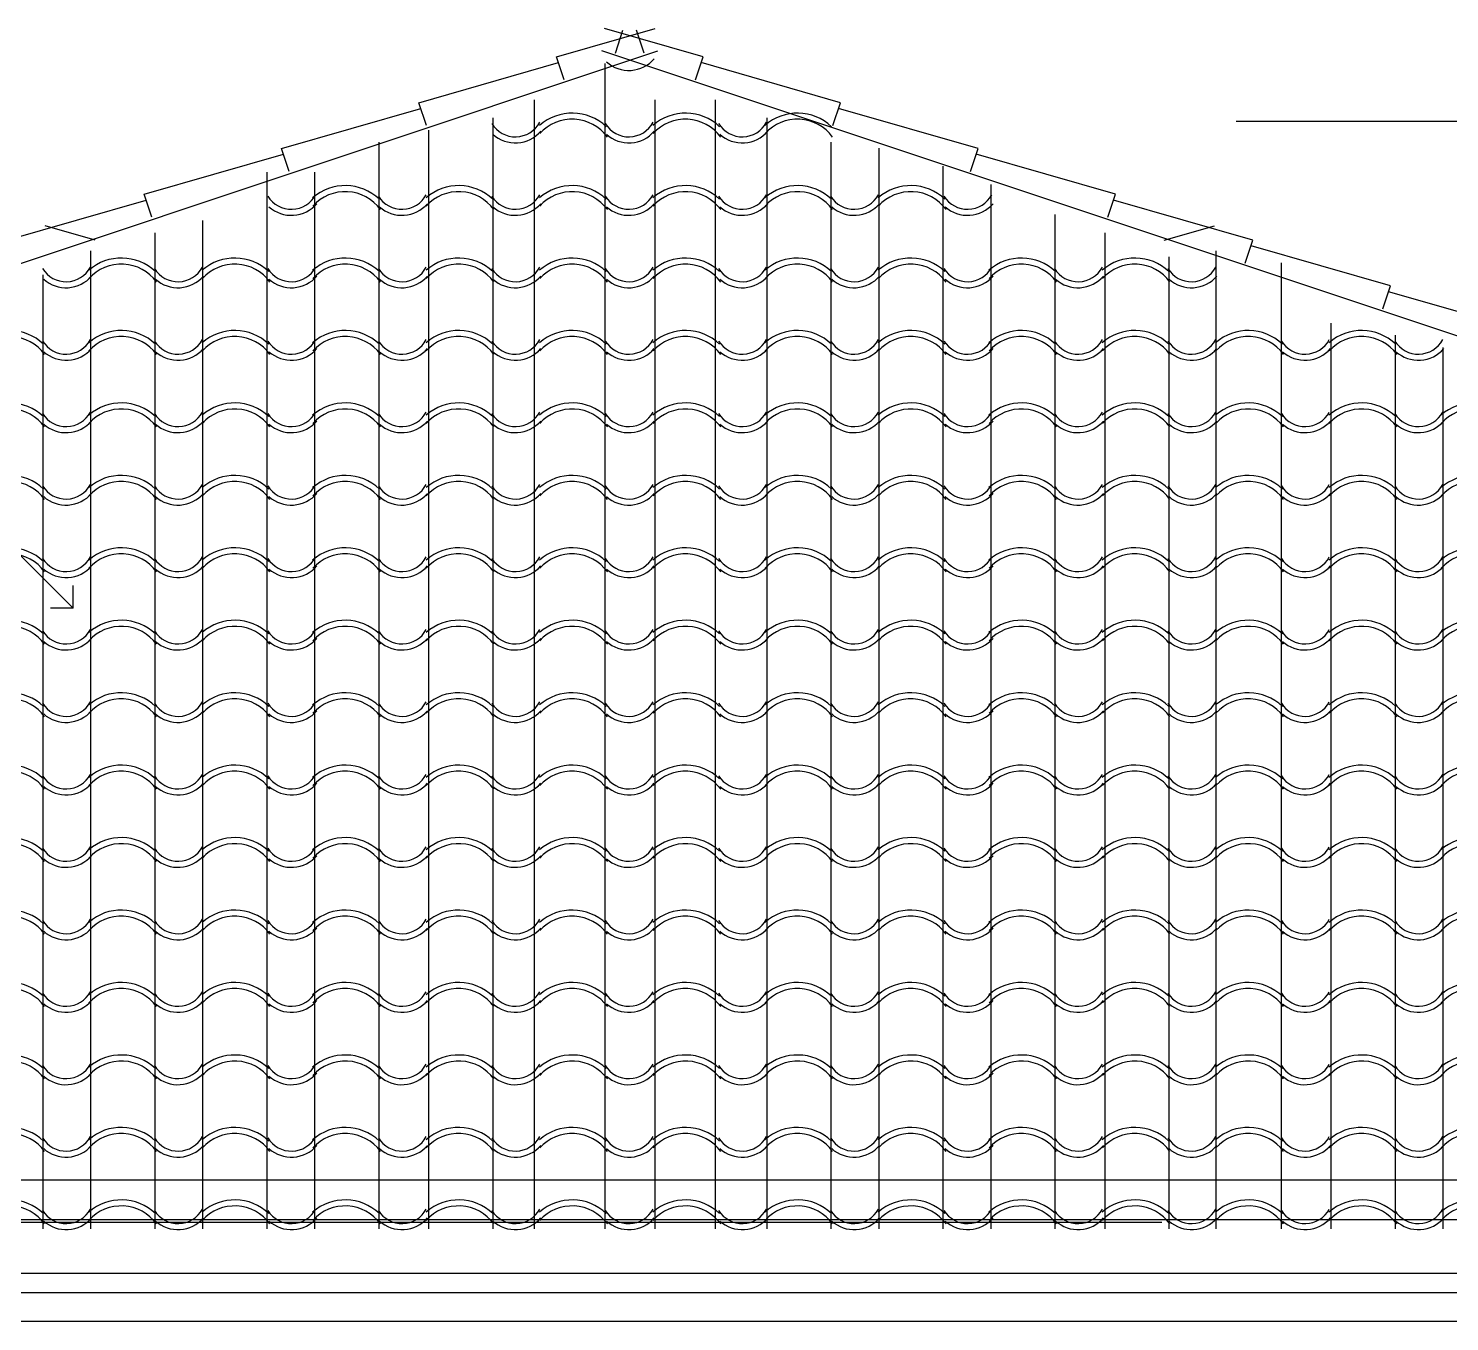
# Model space of a CAD drawing. Extents: x -92740 to -63661, y -15771 to -4391.
# Drawn here: x -90670.6 to -90494, y -8837 to -8676.4 of the extents above; entities that cross this region are included whole.
import ezdxf

# ---------------------------------------------------------------- set-up
doc = ezdxf.new("R2010")
doc.units = 0
doc.header["$MEASUREMENT"] = 0
doc.layers.add('ELEVATIONS', color=7, linetype='Continuous')
doc.layers.add('ROOFTILE', color=7, linetype='Continuous')

msp = doc.modelspace()

# ---------------------------------------------------------------- linework, layer by layer
at = {"layer": 'ELEVATIONS', "color": 1, "linetype": 'Continuous', "ltscale": 18}
for p, q in [((-90604.95, -8679.91), (-90592.68, -8676.37)), ((-90586.72, -8679.91), (-90599, -8676.37)), ((-90597.63, -8679.43), (-90596.69, -8676.58)), ((-90594.04, -8679.43), (-90594.99, -8676.58)), ((-91029.97, -8825.03), (-90592.37, -8679.17)), ((-90161.71, -8825.03), (-90599.31, -8679.17)), ((-90622.03, -8685.6), (-90604.71, -8680.62)), ((-90604, -8682.75), (-90604.95, -8679.91)), ((-90587.67, -8682.75), (-90586.72, -8679.91)), ((-90569.65, -8685.6), (-90586.96, -8680.62)), ((-90639.1, -8691.29), (-90621.79, -8686.31)), ((-90621.08, -8688.44), (-90622.03, -8685.6)), ((-90570.6, -8688.44), (-90569.65, -8685.6)), ((-90552.57, -8691.29), (-90569.89, -8686.31)), ((-90656.18, -8696.98), (-90638.86, -8692)), ((-90638.15, -8694.14), (-90639.1, -8691.29)), ((-90553.52, -8694.14), (-90552.57, -8691.29)), ((-90535.5, -8696.98), (-90552.81, -8692)), ((-90655.23, -8699.83), (-90656.18, -8696.98)), ((-90536.44, -8699.83), (-90535.5, -8696.98)), ((-90673.25, -8702.67), (-90655.94, -8697.69)), ((-90518.42, -8702.67), (-90535.73, -8697.69)), ((-90662.25, -8702.67), (-90668.49, -8700.88)), ((-90529.43, -8702.67), (-90523.18, -8700.88)), ((-90519.37, -8705.52), (-90518.42, -8702.67)), ((-90501.34, -8708.37), (-90518.66, -8703.39)), ((-90502.29, -8711.21), (-90501.34, -8708.37)), ((-90484.27, -8714.06), (-90501.58, -8709.08)), ((-89911.12, -8824.39), (-91027.53, -8824.39)), ((-89917.05, -8831.06), (-91025.81, -8831.06)), ((-89917.4, -8833.46), (-91022.49, -8833.46)), ((-89921.32, -8837.02), (-91018.83, -8837.02))]:
    msp.add_line(p, q, dxfattribs=at)
at = {"layer": 'ELEVATIONS', "color": 1, "linetype": 'Continuous', "ltscale": 12}
for p, q in [((-90520.5, -8687.89), (-90433.5, -8687.89)), ((-90665, -8748.39), (-90665, -8745.56)), ((-90665, -8748.39), (-90667.83, -8748.39))]:
    msp.add_line(p, q, dxfattribs=at)
at = {"layer": 'ELEVATIONS', "color": 2, "linetype": 'Continuous', "ltscale": 12}
msp.add_line((-90722, -8691.39), (-90665, -8748.39), dxfattribs=at)
at = {"layer": 'ELEVATIONS', "color": 2, "linetype": 'Continuous', "ltscale": 18}
for p, q in [((-91071.25, -8819.42), (-89983, -8819.42)), ((-91070.47, -8824.67), (-90529.75, -8824.67))]:
    msp.add_line(p, q, dxfattribs=at)
at = {"layer": 'ELEVATIONS', "color": 1, "linetype": 'Continuous', "ltscale": 18}
msp.add_point((-90595.84, -8824.83), dxfattribs=at)
msp.add_point((-90595.84, -8824.83), dxfattribs=at)
at = {"layer": 'ROOFTILE', "color": 7, "linetype": 'Continuous', "ltscale": 18}
for p, q in [((-90598.89, -8825.5), (-90598.89, -8680.75)), ((-90607.69, -8825.5), (-90607.69, -8685.25)), ((-90592.69, -8825.5), (-90592.69, -8685.25)), ((-90585.19, -8825.5), (-90585.19, -8685.25)), ((-90612.82, -8825.5), (-90612.82, -8687.5)), ((-90578.78, -8825.5), (-90578.78, -8687.5)), ((-90620.79, -8825.5), (-90620.79, -8689)), ((-90626.99, -8825.5), (-90626.99, -8690.5)), ((-90570.81, -8825.5), (-90570.81, -8690.5)), ((-90564.87, -8825.5), (-90564.87, -8691.25)), ((-90556.9, -8825.5), (-90556.9, -8693.5)), ((-90640.9, -8825.5), (-90640.9, -8694.25)), ((-90634.96, -8825.5), (-90634.96, -8694.25)), ((-90550.96, -8825.5), (-90550.96, -8695.75)), ((-90648.87, -8825.5), (-90648.87, -8700.25)), ((-90542.99, -8825.5), (-90542.99, -8699.5)), ((-90654.81, -8825.5), (-90654.81, -8701.75)), ((-90536.79, -8825.5), (-90536.79, -8701.75)), ((-90662.78, -8825.5), (-90662.78, -8704)), ((-90523, -8825.5), (-90523, -8704)), ((-90528.82, -8825.5), (-90528.82, -8704.75)), ((-90514.89, -8825.5), (-90514.89, -8705.5)), ((-90668.72, -8825.5), (-90668.72, -8707)), ((-90508.69, -8825.5), (-90508.69, -8713)), ((-90500.72, -8825.5), (-90500.72, -8714.5)), ((-90494.78, -8825.5), (-90494.78, -8716))]:
    msp.add_line(p, q, dxfattribs=at)
for centre, radius, start, end in [((-90595.96, -8677.4), 4.19, 228.3381, 319.0707), ((-90610.06, -8686.4), 3.44, 211.6504, 331.6052), ((-90603, -8693.06), 6.16, 46.5154, 131.1465), ((-90603, -8693.06), 5.41, 36.0644, 138.0128), ((-90595.96, -8686.4), 3.44, 211.6504, 331.6052), ((-90588.92, -8693.06), 6.16, 46.5154, 131.1465), ((-90588.92, -8693.06), 5.41, 36.0644, 138.0128), ((-90581.87, -8686.4), 3.44, 211.6504, 331.6052), ((-90575.01, -8693.06), 6.16, 46.5154, 131.1465), ((-90575.01, -8693.06), 5.41, 36.0644, 138.0128), ((-90610.06, -8686.4), 4.19, 228.3381, 319.0707), ((-90595.96, -8686.4), 4.19, 228.3381, 319.0707), ((-90581.87, -8686.4), 4.19, 228.3381, 319.0707), ((-90637.88, -8695.4), 3.44, 211.6504, 331.6052), ((-90631.19, -8702.06), 6.16, 46.5154, 131.1465), ((-90631.19, -8702.06), 5.41, 36.0644, 138.0128), ((-90624.15, -8695.4), 3.44, 211.6504, 331.6052), ((-90617.1, -8702.06), 6.16, 46.5154, 131.1465), ((-90617.1, -8702.06), 5.41, 36.0644, 138.0128), ((-90610.06, -8695.4), 3.44, 211.6504, 331.6052), ((-90603, -8702.06), 6.16, 46.5154, 131.1465), ((-90603, -8702.06), 5.41, 36.0644, 138.0128), ((-90595.96, -8695.4), 3.44, 211.6504, 331.6052), ((-90588.92, -8702.06), 6.16, 46.5154, 131.1465), ((-90588.92, -8702.06), 5.41, 36.0644, 138.0128), ((-90581.87, -8695.4), 3.44, 211.6504, 331.6052), ((-90575.01, -8702.06), 6.16, 46.5154, 131.1465), ((-90575.01, -8702.06), 5.41, 36.0644, 138.0128), ((-90567.97, -8695.4), 3.44, 211.6504, 331.6052), ((-90560.92, -8702.06), 6.16, 46.5154, 131.1465), ((-90560.92, -8702.06), 5.41, 36.0644, 138.0128), ((-90553.88, -8695.4), 3.44, 211.6504, 331.6052), ((-90637.88, -8695.4), 4.19, 228.3381, 319.0707), ((-90624.15, -8695.4), 4.19, 228.3381, 319.0707), ((-90610.06, -8695.4), 4.19, 228.3381, 319.0707), ((-90595.96, -8695.4), 4.19, 228.3381, 319.0707), ((-90581.87, -8695.4), 4.19, 228.3381, 319.0707), ((-90567.97, -8695.4), 4.19, 228.3381, 319.0707), ((-90553.88, -8695.4), 4.19, 228.3381, 319.0707), ((-90665.87, -8704.4), 3.44, 211.6504, 331.6052), ((-90659.01, -8711.06), 6.16, 46.5154, 131.1465), ((-90659.01, -8711.06), 5.41, 36.0644, 138.0128), ((-90651.97, -8704.4), 3.44, 211.6504, 331.6052), ((-90644.92, -8711.06), 6.16, 46.5154, 131.1465), ((-90644.92, -8711.06), 5.41, 36.0644, 138.0128), ((-90637.88, -8704.4), 3.44, 211.6504, 331.6052), ((-90631.19, -8711.06), 6.16, 46.5154, 131.1465), ((-90631.19, -8711.06), 5.41, 36.0644, 138.0128), ((-90624.15, -8704.4), 3.44, 211.6504, 331.6052), ((-90617.1, -8711.06), 6.16, 46.5154, 131.1465), ((-90617.1, -8711.06), 5.41, 36.0644, 138.0128), ((-90610.06, -8704.4), 3.44, 211.6504, 331.6052), ((-90603, -8711.06), 6.16, 46.5154, 131.1465), ((-90603, -8711.06), 5.41, 36.0644, 138.0128), ((-90595.96, -8704.4), 3.44, 211.6504, 331.6052), ((-90588.92, -8711.06), 6.16, 46.5154, 131.1465), ((-90588.92, -8711.06), 5.41, 36.0644, 138.0128), ((-90581.87, -8704.4), 3.44, 211.6504, 331.6052), ((-90575.01, -8711.06), 6.16, 46.5154, 131.1465), ((-90575.01, -8711.06), 5.41, 36.0644, 138.0128), ((-90567.97, -8704.4), 3.44, 211.6504, 331.6052), ((-90560.92, -8711.06), 6.16, 46.5154, 131.1465), ((-90560.92, -8711.06), 5.41, 36.0644, 138.0128), ((-90553.88, -8704.4), 3.44, 211.6504, 331.6052), ((-90547.19, -8711.06), 6.16, 46.5154, 131.1465), ((-90547.19, -8711.06), 5.41, 36.0644, 138.0128), ((-90540.15, -8704.4), 3.44, 211.6504, 331.6052), ((-90533.1, -8711.06), 6.16, 46.5154, 131.1465), ((-90533.1, -8711.06), 5.41, 36.0644, 138.0128), ((-90526.06, -8704.4), 3.44, 211.6504, 331.6052), ((-90665.87, -8704.4), 4.19, 228.3381, 319.0707), ((-90651.97, -8704.4), 4.19, 228.3381, 319.0707), ((-90637.88, -8704.4), 4.19, 228.3381, 319.0707), ((-90624.15, -8704.4), 4.19, 228.3381, 319.0707), ((-90610.06, -8704.4), 4.19, 228.3381, 319.0707), ((-90595.96, -8704.4), 4.19, 228.3381, 319.0707), ((-90581.87, -8704.4), 4.19, 228.3381, 319.0707), ((-90567.97, -8704.4), 4.19, 228.3381, 319.0707), ((-90553.88, -8704.4), 4.19, 228.3381, 319.0707), ((-90540.15, -8704.4), 4.19, 228.3381, 319.0707), ((-90526.06, -8704.4), 4.19, 228.3381, 319.0707), ((-90672.92, -8720.06), 6.16, 46.5154, 131.1465), ((-90672.92, -8720.06), 5.41, 36.0644, 138.0128), ((-90665.87, -8713.4), 3.44, 211.6504, 331.6052), ((-90659.01, -8720.06), 6.16, 46.5154, 131.1465), ((-90659.01, -8720.06), 5.41, 36.0644, 138.0128), ((-90651.97, -8713.4), 3.44, 211.6504, 331.6052), ((-90644.92, -8720.06), 6.16, 46.5154, 131.1465), ((-90644.92, -8720.06), 5.41, 36.0644, 138.0128), ((-90637.88, -8713.4), 3.44, 211.6504, 331.6052), ((-90631.19, -8720.06), 6.16, 46.5154, 131.1465), ((-90631.19, -8720.06), 5.41, 36.0644, 138.0128), ((-90624.15, -8713.4), 3.44, 211.6504, 331.6052), ((-90617.1, -8720.06), 6.16, 46.5154, 131.1465), ((-90617.1, -8720.06), 5.41, 36.0644, 138.0128), ((-90610.06, -8713.4), 3.44, 211.6504, 331.6052), ((-90603, -8720.06), 6.16, 46.5154, 131.1465), ((-90603, -8720.06), 5.41, 36.0644, 138.0128), ((-90595.96, -8713.4), 3.44, 211.6504, 331.6052), ((-90588.92, -8720.06), 6.16, 46.5154, 131.1465), ((-90588.92, -8720.06), 5.41, 36.0644, 138.0128), ((-90581.87, -8713.4), 3.44, 211.6504, 331.6052), ((-90575.01, -8720.06), 6.16, 46.5154, 131.1465), ((-90575.01, -8720.06), 5.41, 36.0644, 138.0128), ((-90567.97, -8713.4), 3.44, 211.6504, 331.6052), ((-90560.92, -8720.06), 6.16, 46.5154, 131.1465), ((-90560.92, -8720.06), 5.41, 36.0644, 138.0128), ((-90553.88, -8713.4), 3.44, 211.6504, 331.6052), ((-90547.19, -8720.06), 6.16, 46.5154, 131.1465), ((-90547.19, -8720.06), 5.41, 36.0644, 138.0128), ((-90540.15, -8713.4), 3.44, 211.6504, 331.6052), ((-90533.1, -8720.06), 6.16, 46.5154, 131.1465), ((-90533.1, -8720.06), 5.41, 36.0644, 138.0128), ((-90526.06, -8713.4), 3.44, 211.6504, 331.6052), ((-90519, -8720.06), 6.16, 46.5154, 131.1465), ((-90519, -8720.06), 5.41, 36.0644, 138.0128), ((-90511.96, -8713.4), 3.44, 211.6504, 331.6052), ((-90504.92, -8720.06), 6.16, 46.5154, 131.1465), ((-90504.92, -8720.06), 5.41, 36.0644, 138.0128), ((-90497.87, -8713.4), 3.44, 211.6504, 331.6052), ((-90665.87, -8713.4), 4.19, 228.3381, 319.0707), ((-90651.97, -8713.4), 4.19, 228.3381, 319.0707), ((-90637.88, -8713.4), 4.19, 228.3381, 319.0707), ((-90624.15, -8713.4), 4.19, 228.3381, 319.0707), ((-90610.06, -8713.4), 4.19, 228.3381, 319.0707), ((-90595.96, -8713.4), 4.19, 228.3381, 319.0707), ((-90581.87, -8713.4), 4.19, 228.3381, 319.0707), ((-90567.97, -8713.4), 4.19, 228.3381, 319.0707), ((-90553.88, -8713.4), 4.19, 228.3381, 319.0707), ((-90540.15, -8713.4), 4.19, 228.3381, 319.0707), ((-90526.06, -8713.4), 4.19, 228.3381, 319.0707), ((-90511.96, -8713.4), 4.19, 228.3381, 319.0707), ((-90497.87, -8713.4), 4.19, 228.3381, 319.0707), ((-90672.92, -8729.06), 6.16, 46.5154, 131.1465), ((-90672.92, -8729.06), 5.41, 36.0644, 138.0128), ((-90659.01, -8729.06), 6.16, 46.5154, 131.1465), ((-90659.01, -8729.06), 5.41, 36.0644, 138.0128), ((-90644.92, -8729.06), 6.16, 46.5154, 131.1465), ((-90644.92, -8729.06), 5.41, 36.0644, 138.0128), ((-90631.19, -8729.06), 6.16, 46.5154, 131.1465), ((-90631.19, -8729.06), 5.41, 36.0644, 138.0128), ((-90617.1, -8729.06), 6.16, 46.5154, 131.1465), ((-90617.1, -8729.06), 5.41, 36.0644, 138.0128), ((-90603, -8729.06), 6.16, 46.5154, 131.1465), ((-90603, -8729.06), 5.41, 36.0644, 138.0128), ((-90588.92, -8729.06), 6.16, 46.5154, 131.1465), ((-90588.92, -8729.06), 5.41, 36.0644, 138.0128), ((-90575.01, -8729.06), 6.16, 46.5154, 131.1465), ((-90575.01, -8729.06), 5.41, 36.0644, 138.0128), ((-90560.92, -8729.06), 6.16, 46.5154, 131.1465), ((-90560.92, -8729.06), 5.41, 36.0644, 138.0128), ((-90547.19, -8729.06), 6.16, 46.5154, 131.1465), ((-90547.19, -8729.06), 5.41, 36.0644, 138.0128), ((-90533.1, -8729.06), 6.16, 46.5154, 131.1465), ((-90533.1, -8729.06), 5.41, 36.0644, 138.0128), ((-90519, -8729.06), 6.16, 46.5154, 131.1465), ((-90519, -8729.06), 5.41, 36.0644, 138.0128), ((-90504.92, -8729.06), 6.16, 46.5154, 131.1465), ((-90504.92, -8729.06), 5.41, 36.0644, 138.0128), ((-90491.01, -8729.06), 6.16, 46.5154, 131.1465), ((-90491.01, -8729.06), 5.41, 36.0644, 138.0128), ((-90665.87, -8722.4), 3.44, 211.6504, 331.6052), ((-90665.87, -8722.4), 4.19, 228.3381, 319.0707), ((-90651.97, -8722.4), 3.44, 211.6504, 331.6052), ((-90651.97, -8722.4), 4.19, 228.3381, 319.0707), ((-90637.88, -8722.4), 3.44, 211.6504, 331.6052), ((-90637.88, -8722.4), 4.19, 228.3381, 319.0707), ((-90624.15, -8722.4), 3.44, 211.6504, 331.6052), ((-90624.15, -8722.4), 4.19, 228.3381, 319.0707), ((-90610.06, -8722.4), 3.44, 211.6504, 331.6052), ((-90610.06, -8722.4), 4.19, 228.3381, 319.0707), ((-90595.96, -8722.4), 3.44, 211.6504, 331.6052), ((-90595.96, -8722.4), 4.19, 228.3381, 319.0707), ((-90581.87, -8722.4), 3.44, 211.6504, 331.6052), ((-90581.87, -8722.4), 4.19, 228.3381, 319.0707), ((-90567.97, -8722.4), 3.44, 211.6504, 331.6052), ((-90567.97, -8722.4), 4.19, 228.3381, 319.0707), ((-90553.88, -8722.4), 3.44, 211.6504, 331.6052), ((-90553.88, -8722.4), 4.19, 228.3381, 319.0707), ((-90540.15, -8722.4), 3.44, 211.6504, 331.6052), ((-90540.15, -8722.4), 4.19, 228.3381, 319.0707), ((-90526.06, -8722.4), 3.44, 211.6504, 331.6052), ((-90526.06, -8722.4), 4.19, 228.3381, 319.0707), ((-90511.96, -8722.4), 3.44, 211.6504, 331.6052), ((-90511.96, -8722.4), 4.19, 228.3381, 319.0707), ((-90497.87, -8722.4), 3.44, 211.6504, 331.6052), ((-90497.87, -8722.4), 4.19, 228.3381, 319.0707), ((-90672.92, -8738.06), 6.16, 46.5154, 131.1465), ((-90672.92, -8738.06), 5.41, 36.0644, 138.0128), ((-90659.01, -8738.06), 6.16, 46.5154, 131.1465), ((-90659.01, -8738.06), 5.41, 36.0644, 138.0128), ((-90644.92, -8738.06), 6.16, 46.5154, 131.1465), ((-90644.92, -8738.06), 5.41, 36.0644, 138.0128), ((-90631.19, -8738.06), 6.16, 46.5154, 131.1465), ((-90631.19, -8738.06), 5.41, 36.0644, 138.0128), ((-90617.1, -8738.06), 6.16, 46.5154, 131.1465), ((-90617.1, -8738.06), 5.41, 36.0644, 138.0128), ((-90603, -8738.06), 6.16, 46.5154, 131.1465), ((-90603, -8738.06), 5.41, 36.0644, 138.0128), ((-90588.92, -8738.06), 6.16, 46.5154, 131.1465), ((-90588.92, -8738.06), 5.41, 36.0644, 138.0128), ((-90575.01, -8738.06), 6.16, 46.5154, 131.1465), ((-90575.01, -8738.06), 5.41, 36.0644, 138.0128), ((-90560.92, -8738.06), 6.16, 46.5154, 131.1465), ((-90560.92, -8738.06), 5.41, 36.0644, 138.0128), ((-90547.19, -8738.06), 6.16, 46.5154, 131.1465), ((-90547.19, -8738.06), 5.41, 36.0644, 138.0128), ((-90533.1, -8738.06), 6.16, 46.5154, 131.1465), ((-90533.1, -8738.06), 5.41, 36.0644, 138.0128), ((-90519, -8738.06), 6.16, 46.5154, 131.1465), ((-90519, -8738.06), 5.41, 36.0644, 138.0128), ((-90504.92, -8738.06), 6.16, 46.5154, 131.1465), ((-90504.92, -8738.06), 5.41, 36.0644, 138.0128), ((-90491.01, -8738.06), 6.16, 46.5154, 131.1465), ((-90491.01, -8738.06), 5.41, 36.0644, 138.0128), ((-90665.87, -8731.4), 3.44, 211.6504, 331.6052), ((-90665.87, -8731.4), 4.19, 228.3381, 319.0707), ((-90651.97, -8731.4), 3.44, 211.6504, 331.6052), ((-90651.97, -8731.4), 4.19, 228.3381, 319.0707), ((-90637.88, -8731.4), 3.44, 211.6504, 331.6052), ((-90637.88, -8731.4), 4.19, 228.3381, 319.0707), ((-90624.15, -8731.4), 3.44, 211.6504, 331.6052), ((-90624.15, -8731.4), 4.19, 228.3381, 319.0707), ((-90610.06, -8731.4), 3.44, 211.6504, 331.6052), ((-90610.06, -8731.4), 4.19, 228.3381, 319.0707), ((-90595.96, -8731.4), 3.44, 211.6504, 331.6052), ((-90595.96, -8731.4), 4.19, 228.3381, 319.0707), ((-90581.87, -8731.4), 3.44, 211.6504, 331.6052), ((-90581.87, -8731.4), 4.19, 228.3381, 319.0707), ((-90567.97, -8731.4), 3.44, 211.6504, 331.6052), ((-90567.97, -8731.4), 4.19, 228.3381, 319.0707), ((-90553.88, -8731.4), 3.44, 211.6504, 331.6052), ((-90553.88, -8731.4), 4.19, 228.3381, 319.0707), ((-90540.15, -8731.4), 3.44, 211.6504, 331.6052), ((-90540.15, -8731.4), 4.19, 228.3381, 319.0707), ((-90526.06, -8731.4), 3.44, 211.6504, 331.6052), ((-90526.06, -8731.4), 4.19, 228.3381, 319.0707), ((-90511.96, -8731.4), 3.44, 211.6504, 331.6052), ((-90511.96, -8731.4), 4.19, 228.3381, 319.0707), ((-90497.87, -8731.4), 3.44, 211.6504, 331.6052), ((-90497.87, -8731.4), 4.19, 228.3381, 319.0707), ((-90672.92, -8747.06), 6.16, 46.5154, 131.1465), ((-90659.01, -8747.06), 6.16, 46.5154, 131.1465), ((-90644.92, -8747.06), 6.16, 46.5154, 131.1465), ((-90631.19, -8747.06), 6.16, 46.5154, 131.1465), ((-90617.1, -8747.06), 6.16, 46.5154, 131.1465), ((-90603, -8747.06), 6.16, 46.5154, 131.1465), ((-90588.92, -8747.06), 6.16, 46.5154, 131.1465), ((-90575.01, -8747.06), 6.16, 46.5154, 131.1465), ((-90560.92, -8747.06), 6.16, 46.5154, 131.1465), ((-90547.19, -8747.06), 6.16, 46.5154, 131.1465), ((-90533.1, -8747.06), 6.16, 46.5154, 131.1465), ((-90519, -8747.06), 6.16, 46.5154, 131.1465), ((-90504.92, -8747.06), 6.16, 46.5154, 131.1465), ((-90491.01, -8747.06), 6.16, 46.5154, 131.1465), ((-90672.92, -8747.06), 5.41, 36.0644, 138.0128), ((-90665.87, -8740.4), 3.44, 211.6504, 331.6052), ((-90665.87, -8740.4), 4.19, 228.3381, 319.0707), ((-90659.01, -8747.06), 5.41, 36.0644, 138.0128), ((-90651.97, -8740.4), 3.44, 211.6504, 331.6052), ((-90651.97, -8740.4), 4.19, 228.3381, 319.0707), ((-90644.92, -8747.06), 5.41, 36.0644, 138.0128), ((-90637.88, -8740.4), 3.44, 211.6504, 331.6052), ((-90637.88, -8740.4), 4.19, 228.3381, 319.0707), ((-90631.19, -8747.06), 5.41, 36.0644, 138.0128), ((-90624.15, -8740.4), 3.44, 211.6504, 331.6052), ((-90624.15, -8740.4), 4.19, 228.3381, 319.0707), ((-90617.1, -8747.06), 5.41, 36.0644, 138.0128), ((-90610.06, -8740.4), 3.44, 211.6504, 331.6052), ((-90610.06, -8740.4), 4.19, 228.3381, 319.0707), ((-90603, -8747.06), 5.41, 36.0644, 138.0128), ((-90595.96, -8740.4), 3.44, 211.6504, 331.6052), ((-90595.96, -8740.4), 4.19, 228.3381, 319.0707), ((-90588.92, -8747.06), 5.41, 36.0644, 138.0128), ((-90581.87, -8740.4), 3.44, 211.6504, 331.6052), ((-90581.87, -8740.4), 4.19, 228.3381, 319.0707), ((-90575.01, -8747.06), 5.41, 36.0644, 138.0128), ((-90567.97, -8740.4), 3.44, 211.6504, 331.6052), ((-90567.97, -8740.4), 4.19, 228.3381, 319.0707), ((-90560.92, -8747.06), 5.41, 36.0644, 138.0128), ((-90553.88, -8740.4), 3.44, 211.6504, 331.6052), ((-90553.88, -8740.4), 4.19, 228.3381, 319.0707), ((-90547.19, -8747.06), 5.41, 36.0644, 138.0128), ((-90540.15, -8740.4), 3.44, 211.6504, 331.6052), ((-90540.15, -8740.4), 4.19, 228.3381, 319.0707), ((-90533.1, -8747.06), 5.41, 36.0644, 138.0128), ((-90526.06, -8740.4), 3.44, 211.6504, 331.6052), ((-90526.06, -8740.4), 4.19, 228.3381, 319.0707), ((-90519, -8747.06), 5.41, 36.0644, 138.0128), ((-90511.96, -8740.4), 3.44, 211.6504, 331.6052), ((-90511.96, -8740.4), 4.19, 228.3381, 319.0707), ((-90504.92, -8747.06), 5.41, 36.0644, 138.0128), ((-90497.87, -8740.4), 3.44, 211.6504, 331.6052), ((-90497.87, -8740.4), 4.19, 228.3381, 319.0707), ((-90491.01, -8747.06), 5.41, 36.0644, 138.0128), ((-90672.92, -8756.06), 6.16, 46.5154, 131.1465), ((-90659.01, -8756.06), 6.16, 46.5154, 131.1465), ((-90644.92, -8756.06), 6.16, 46.5154, 131.1465), ((-90631.19, -8756.06), 6.16, 46.5154, 131.1465), ((-90617.1, -8756.06), 6.16, 46.5154, 131.1465), ((-90603, -8756.06), 6.16, 46.5154, 131.1465), ((-90588.92, -8756.06), 6.16, 46.5154, 131.1465), ((-90575.01, -8756.06), 6.16, 46.5154, 131.1465), ((-90560.92, -8756.06), 6.16, 46.5154, 131.1465), ((-90547.19, -8756.06), 6.16, 46.5154, 131.1465), ((-90533.1, -8756.06), 6.16, 46.5154, 131.1465), ((-90519, -8756.06), 6.16, 46.5154, 131.1465), ((-90504.92, -8756.06), 6.16, 46.5154, 131.1465), ((-90491.01, -8756.06), 6.16, 46.5154, 131.1465), ((-90672.92, -8756.06), 5.41, 36.0644, 138.0128), ((-90665.87, -8749.4), 3.44, 211.6504, 331.6052), ((-90665.87, -8749.4), 4.19, 228.3381, 319.0707), ((-90659.01, -8756.06), 5.41, 36.0644, 138.0128), ((-90651.97, -8749.4), 3.44, 211.6504, 331.6052), ((-90651.97, -8749.4), 4.19, 228.3381, 319.0707), ((-90644.92, -8756.06), 5.41, 36.0644, 138.0128), ((-90637.88, -8749.4), 3.44, 211.6504, 331.6052), ((-90637.88, -8749.4), 4.19, 228.3381, 319.0707), ((-90631.19, -8756.06), 5.41, 36.0644, 138.0128), ((-90624.15, -8749.4), 3.44, 211.6504, 331.6052), ((-90624.15, -8749.4), 4.19, 228.3381, 319.0707), ((-90617.1, -8756.06), 5.41, 36.0644, 138.0128), ((-90610.06, -8749.4), 3.44, 211.6504, 331.6052), ((-90610.06, -8749.4), 4.19, 228.3381, 319.0707), ((-90603, -8756.06), 5.41, 36.0644, 138.0128), ((-90595.96, -8749.4), 3.44, 211.6504, 331.6052), ((-90595.96, -8749.4), 4.19, 228.3381, 319.0707), ((-90588.92, -8756.06), 5.41, 36.0644, 138.0128), ((-90581.87, -8749.4), 3.44, 211.6504, 331.6052), ((-90581.87, -8749.4), 4.19, 228.3381, 319.0707), ((-90575.01, -8756.06), 5.41, 36.0644, 138.0128), ((-90567.97, -8749.4), 3.44, 211.6504, 331.6052), ((-90567.97, -8749.4), 4.19, 228.3381, 319.0707), ((-90560.92, -8756.06), 5.41, 36.0644, 138.0128), ((-90553.88, -8749.4), 3.44, 211.6504, 331.6052), ((-90553.88, -8749.4), 4.19, 228.3381, 319.0707), ((-90547.19, -8756.06), 5.41, 36.0644, 138.0128), ((-90540.15, -8749.4), 3.44, 211.6504, 331.6052), ((-90540.15, -8749.4), 4.19, 228.3381, 319.0707), ((-90533.1, -8756.06), 5.41, 36.0644, 138.0128), ((-90526.06, -8749.4), 3.44, 211.6504, 331.6052), ((-90526.06, -8749.4), 4.19, 228.3381, 319.0707), ((-90519, -8756.06), 5.41, 36.0644, 138.0128), ((-90511.96, -8749.4), 3.44, 211.6504, 331.6052), ((-90511.96, -8749.4), 4.19, 228.3381, 319.0707), ((-90504.92, -8756.06), 5.41, 36.0644, 138.0128), ((-90497.87, -8749.4), 3.44, 211.6504, 331.6052), ((-90497.87, -8749.4), 4.19, 228.3381, 319.0707), ((-90491.01, -8756.06), 5.41, 36.0644, 138.0128), ((-90672.92, -8765.06), 6.16, 46.5154, 131.1465), ((-90659.01, -8765.06), 6.16, 46.5154, 131.1465), ((-90644.92, -8765.06), 6.16, 46.5154, 131.1465), ((-90631.19, -8765.06), 6.16, 46.5154, 131.1465), ((-90617.1, -8765.06), 6.16, 46.5154, 131.1465), ((-90603, -8765.06), 6.16, 46.5154, 131.1465), ((-90588.92, -8765.06), 6.16, 46.5154, 131.1465), ((-90575.01, -8765.06), 6.16, 46.5154, 131.1465), ((-90560.92, -8765.06), 6.16, 46.5154, 131.1465), ((-90547.19, -8765.06), 6.16, 46.5154, 131.1465), ((-90533.1, -8765.06), 6.16, 46.5154, 131.1465), ((-90519, -8765.06), 6.16, 46.5154, 131.1465), ((-90504.92, -8765.06), 6.16, 46.5154, 131.1465), ((-90491.01, -8765.06), 6.16, 46.5154, 131.1465), ((-90672.92, -8765.06), 5.41, 36.0644, 138.0128), ((-90665.87, -8758.4), 3.44, 211.6504, 331.6052), ((-90659.01, -8765.06), 5.41, 36.0644, 138.0128), ((-90651.97, -8758.4), 3.44, 211.6504, 331.6052), ((-90644.92, -8765.06), 5.41, 36.0644, 138.0128), ((-90637.88, -8758.4), 3.44, 211.6504, 331.6052), ((-90631.19, -8765.06), 5.41, 36.0644, 138.0128), ((-90624.15, -8758.4), 3.44, 211.6504, 331.6052), ((-90617.1, -8765.06), 5.41, 36.0644, 138.0128), ((-90610.06, -8758.4), 3.44, 211.6504, 331.6052), ((-90603, -8765.06), 5.41, 36.0644, 138.0128), ((-90595.96, -8758.4), 3.44, 211.6504, 331.6052), ((-90588.92, -8765.06), 5.41, 36.0644, 138.0128), ((-90581.87, -8758.4), 3.44, 211.6504, 331.6052), ((-90575.01, -8765.06), 5.41, 36.0644, 138.0128), ((-90567.97, -8758.4), 3.44, 211.6504, 331.6052), ((-90560.92, -8765.06), 5.41, 36.0644, 138.0128), ((-90553.88, -8758.4), 3.44, 211.6504, 331.6052), ((-90547.19, -8765.06), 5.41, 36.0644, 138.0128), ((-90540.15, -8758.4), 3.44, 211.6504, 331.6052), ((-90533.1, -8765.06), 5.41, 36.0644, 138.0128), ((-90526.06, -8758.4), 3.44, 211.6504, 331.6052), ((-90519, -8765.06), 5.41, 36.0644, 138.0128), ((-90511.96, -8758.4), 3.44, 211.6504, 331.6052), ((-90504.92, -8765.06), 5.41, 36.0644, 138.0128), ((-90497.87, -8758.4), 3.44, 211.6504, 331.6052), ((-90491.01, -8765.06), 5.41, 36.0644, 138.0128), ((-90665.87, -8758.4), 4.19, 228.3381, 319.0707), ((-90651.97, -8758.4), 4.19, 228.3381, 319.0707), ((-90637.88, -8758.4), 4.19, 228.3381, 319.0707), ((-90624.15, -8758.4), 4.19, 228.3381, 319.0707), ((-90610.06, -8758.4), 4.19, 228.3381, 319.0707), ((-90595.96, -8758.4), 4.19, 228.3381, 319.0707), ((-90581.87, -8758.4), 4.19, 228.3381, 319.0707), ((-90567.97, -8758.4), 4.19, 228.3381, 319.0707), ((-90553.88, -8758.4), 4.19, 228.3381, 319.0707), ((-90540.15, -8758.4), 4.19, 228.3381, 319.0707), ((-90526.06, -8758.4), 4.19, 228.3381, 319.0707), ((-90511.96, -8758.4), 4.19, 228.3381, 319.0707), ((-90497.87, -8758.4), 4.19, 228.3381, 319.0707), ((-90672.92, -8774.06), 6.16, 46.5154, 131.1465), ((-90659.01, -8774.06), 6.16, 46.5154, 131.1465), ((-90644.92, -8774.06), 6.16, 46.5154, 131.1465), ((-90631.19, -8774.06), 6.16, 46.5154, 131.1465), ((-90617.1, -8774.06), 6.16, 46.5154, 131.1465), ((-90603, -8774.06), 6.16, 46.5154, 131.1465), ((-90588.92, -8774.06), 6.16, 46.5154, 131.1465), ((-90575.01, -8774.06), 6.16, 46.5154, 131.1465), ((-90560.92, -8774.06), 6.16, 46.5154, 131.1465), ((-90547.19, -8774.06), 6.16, 46.5154, 131.1465), ((-90533.1, -8774.06), 6.16, 46.5154, 131.1465), ((-90519, -8774.06), 6.16, 46.5154, 131.1465), ((-90504.92, -8774.06), 6.16, 46.5154, 131.1465), ((-90491.01, -8774.06), 6.16, 46.5154, 131.1465), ((-90672.92, -8774.06), 5.41, 36.0644, 138.0128), ((-90665.87, -8767.4), 3.44, 211.6504, 331.6052), ((-90659.01, -8774.06), 5.41, 36.0644, 138.0128), ((-90651.97, -8767.4), 3.44, 211.6504, 331.6052), ((-90644.92, -8774.06), 5.41, 36.0644, 138.0128), ((-90637.88, -8767.4), 3.44, 211.6504, 331.6052), ((-90631.19, -8774.06), 5.41, 36.0644, 138.0128), ((-90624.15, -8767.4), 3.44, 211.6504, 331.6052), ((-90617.1, -8774.06), 5.41, 36.0644, 138.0128), ((-90610.06, -8767.4), 3.44, 211.6504, 331.6052), ((-90603, -8774.06), 5.41, 36.0644, 138.0128), ((-90595.96, -8767.4), 3.44, 211.6504, 331.6052), ((-90588.92, -8774.06), 5.41, 36.0644, 138.0128), ((-90581.87, -8767.4), 3.44, 211.6504, 331.6052), ((-90575.01, -8774.06), 5.41, 36.0644, 138.0128), ((-90567.97, -8767.4), 3.44, 211.6504, 331.6052), ((-90560.92, -8774.06), 5.41, 36.0644, 138.0128), ((-90553.88, -8767.4), 3.44, 211.6504, 331.6052), ((-90547.19, -8774.06), 5.41, 36.0644, 138.0128), ((-90540.15, -8767.4), 3.44, 211.6504, 331.6052), ((-90533.1, -8774.06), 5.41, 36.0644, 138.0128), ((-90526.06, -8767.4), 3.44, 211.6504, 331.6052), ((-90519, -8774.06), 5.41, 36.0644, 138.0128), ((-90511.96, -8767.4), 3.44, 211.6504, 331.6052), ((-90504.92, -8774.06), 5.41, 36.0644, 138.0128), ((-90497.87, -8767.4), 3.44, 211.6504, 331.6052), ((-90491.01, -8774.06), 5.41, 36.0644, 138.0128), ((-90665.87, -8767.4), 4.19, 228.3381, 319.0707), ((-90651.97, -8767.4), 4.19, 228.3381, 319.0707), ((-90637.88, -8767.4), 4.19, 228.3381, 319.0707), ((-90624.15, -8767.4), 4.19, 228.3381, 319.0707), ((-90610.06, -8767.4), 4.19, 228.3381, 319.0707), ((-90595.96, -8767.4), 4.19, 228.3381, 319.0707), ((-90581.87, -8767.4), 4.19, 228.3381, 319.0707), ((-90567.97, -8767.4), 4.19, 228.3381, 319.0707), ((-90553.88, -8767.4), 4.19, 228.3381, 319.0707), ((-90540.15, -8767.4), 4.19, 228.3381, 319.0707), ((-90526.06, -8767.4), 4.19, 228.3381, 319.0707), ((-90511.96, -8767.4), 4.19, 228.3381, 319.0707), ((-90497.87, -8767.4), 4.19, 228.3381, 319.0707), ((-90672.92, -8783.06), 6.16, 46.5154, 131.1465), ((-90672.92, -8783.06), 5.41, 36.0644, 138.0128), ((-90665.87, -8776.4), 3.44, 211.6504, 331.6052), ((-90659.01, -8783.06), 6.16, 46.5154, 131.1465), ((-90659.01, -8783.06), 5.41, 36.0644, 138.0128), ((-90651.97, -8776.4), 3.44, 211.6504, 331.6052), ((-90644.92, -8783.06), 6.16, 46.5154, 131.1465), ((-90644.92, -8783.06), 5.41, 36.0644, 138.0128), ((-90637.88, -8776.4), 3.44, 211.6504, 331.6052), ((-90631.19, -8783.06), 6.16, 46.5154, 131.1465), ((-90631.19, -8783.06), 5.41, 36.0644, 138.0128), ((-90624.15, -8776.4), 3.44, 211.6504, 331.6052), ((-90617.1, -8783.06), 6.16, 46.5154, 131.1465), ((-90617.1, -8783.06), 5.41, 36.0644, 138.0128), ((-90610.06, -8776.4), 3.44, 211.6504, 331.6052), ((-90603, -8783.06), 6.16, 46.5154, 131.1465), ((-90603, -8783.06), 5.41, 36.0644, 138.0128), ((-90595.96, -8776.4), 3.44, 211.6504, 331.6052), ((-90588.92, -8783.06), 6.16, 46.5154, 131.1465), ((-90588.92, -8783.06), 5.41, 36.0644, 138.0128), ((-90581.87, -8776.4), 3.44, 211.6504, 331.6052), ((-90575.01, -8783.06), 6.16, 46.5154, 131.1465), ((-90575.01, -8783.06), 5.41, 36.0644, 138.0128), ((-90567.97, -8776.4), 3.44, 211.6504, 331.6052), ((-90560.92, -8783.06), 6.16, 46.5154, 131.1465), ((-90560.92, -8783.06), 5.41, 36.0644, 138.0128), ((-90553.88, -8776.4), 3.44, 211.6504, 331.6052), ((-90547.19, -8783.06), 6.16, 46.5154, 131.1465), ((-90547.19, -8783.06), 5.41, 36.0644, 138.0128), ((-90540.15, -8776.4), 3.44, 211.6504, 331.6052), ((-90533.1, -8783.06), 6.16, 46.5154, 131.1465), ((-90533.1, -8783.06), 5.41, 36.0644, 138.0128), ((-90526.06, -8776.4), 3.44, 211.6504, 331.6052), ((-90519, -8783.06), 6.16, 46.5154, 131.1465), ((-90519, -8783.06), 5.41, 36.0644, 138.0128), ((-90511.96, -8776.4), 3.44, 211.6504, 331.6052), ((-90504.92, -8783.06), 6.16, 46.5154, 131.1465), ((-90504.92, -8783.06), 5.41, 36.0644, 138.0128), ((-90497.87, -8776.4), 3.44, 211.6504, 331.6052), ((-90491.01, -8783.06), 6.16, 46.5154, 131.1465), ((-90491.01, -8783.06), 5.41, 36.0644, 138.0128), ((-90665.87, -8776.4), 4.19, 228.3381, 319.0707), ((-90651.97, -8776.4), 4.19, 228.3381, 319.0707), ((-90637.88, -8776.4), 4.19, 228.3381, 319.0707), ((-90624.15, -8776.4), 4.19, 228.3381, 319.0707), ((-90610.06, -8776.4), 4.19, 228.3381, 319.0707), ((-90595.96, -8776.4), 4.19, 228.3381, 319.0707), ((-90581.87, -8776.4), 4.19, 228.3381, 319.0707), ((-90567.97, -8776.4), 4.19, 228.3381, 319.0707), ((-90553.88, -8776.4), 4.19, 228.3381, 319.0707), ((-90540.15, -8776.4), 4.19, 228.3381, 319.0707), ((-90526.06, -8776.4), 4.19, 228.3381, 319.0707), ((-90511.96, -8776.4), 4.19, 228.3381, 319.0707), ((-90497.87, -8776.4), 4.19, 228.3381, 319.0707), ((-90672.92, -8792.06), 6.16, 46.5154, 131.1465), ((-90672.92, -8792.06), 5.41, 36.0644, 138.0128), ((-90665.87, -8785.4), 3.44, 211.6504, 331.6052), ((-90659.01, -8792.06), 6.16, 46.5154, 131.1465), ((-90659.01, -8792.06), 5.41, 36.0644, 138.0128), ((-90651.97, -8785.4), 3.44, 211.6504, 331.6052), ((-90644.92, -8792.06), 6.16, 46.5154, 131.1465), ((-90644.92, -8792.06), 5.41, 36.0644, 138.0128), ((-90637.88, -8785.4), 3.44, 211.6504, 331.6052), ((-90631.19, -8792.06), 6.16, 46.5154, 131.1465), ((-90631.19, -8792.06), 5.41, 36.0644, 138.0128), ((-90624.15, -8785.4), 3.44, 211.6504, 331.6052), ((-90617.1, -8792.06), 6.16, 46.5154, 131.1465), ((-90617.1, -8792.06), 5.41, 36.0644, 138.0128), ((-90610.06, -8785.4), 3.44, 211.6504, 331.6052), ((-90603, -8792.06), 6.16, 46.5154, 131.1465), ((-90603, -8792.06), 5.41, 36.0644, 138.0128), ((-90595.96, -8785.4), 3.44, 211.6504, 331.6052), ((-90588.92, -8792.06), 6.16, 46.5154, 131.1465), ((-90588.92, -8792.06), 5.41, 36.0644, 138.0128), ((-90581.87, -8785.4), 3.44, 211.6504, 331.6052), ((-90575.01, -8792.06), 6.16, 46.5154, 131.1465), ((-90575.01, -8792.06), 5.41, 36.0644, 138.0128), ((-90567.97, -8785.4), 3.44, 211.6504, 331.6052), ((-90560.92, -8792.06), 6.16, 46.5154, 131.1465), ((-90560.92, -8792.06), 5.41, 36.0644, 138.0128), ((-90553.88, -8785.4), 3.44, 211.6504, 331.6052), ((-90547.19, -8792.06), 6.16, 46.5154, 131.1465), ((-90547.19, -8792.06), 5.41, 36.0644, 138.0128), ((-90540.15, -8785.4), 3.44, 211.6504, 331.6052), ((-90533.1, -8792.06), 6.16, 46.5154, 131.1465), ((-90533.1, -8792.06), 5.41, 36.0644, 138.0128), ((-90526.06, -8785.4), 3.44, 211.6504, 331.6052), ((-90519, -8792.06), 6.16, 46.5154, 131.1465), ((-90519, -8792.06), 5.41, 36.0644, 138.0128), ((-90511.96, -8785.4), 3.44, 211.6504, 331.6052), ((-90504.92, -8792.06), 6.16, 46.5154, 131.1465), ((-90504.92, -8792.06), 5.41, 36.0644, 138.0128), ((-90497.87, -8785.4), 3.44, 211.6504, 331.6052), ((-90491.01, -8792.06), 6.16, 46.5154, 131.1465), ((-90491.01, -8792.06), 5.41, 36.0644, 138.0128), ((-90665.87, -8785.4), 4.19, 228.3381, 319.0707), ((-90651.97, -8785.4), 4.19, 228.3381, 319.0707), ((-90637.88, -8785.4), 4.19, 228.3381, 319.0707), ((-90624.15, -8785.4), 4.19, 228.3381, 319.0707), ((-90610.06, -8785.4), 4.19, 228.3381, 319.0707), ((-90595.96, -8785.4), 4.19, 228.3381, 319.0707), ((-90581.87, -8785.4), 4.19, 228.3381, 319.0707), ((-90567.97, -8785.4), 4.19, 228.3381, 319.0707), ((-90553.88, -8785.4), 4.19, 228.3381, 319.0707), ((-90540.15, -8785.4), 4.19, 228.3381, 319.0707), ((-90526.06, -8785.4), 4.19, 228.3381, 319.0707), ((-90511.96, -8785.4), 4.19, 228.3381, 319.0707), ((-90497.87, -8785.4), 4.19, 228.3381, 319.0707), ((-90672.92, -8801.06), 6.16, 46.5154, 131.1465), ((-90672.92, -8801.06), 5.41, 36.0644, 138.0128), ((-90665.87, -8794.4), 3.44, 211.6504, 331.6052), ((-90659.01, -8801.06), 6.16, 46.5154, 131.1465), ((-90659.01, -8801.06), 5.41, 36.0644, 138.0128), ((-90651.97, -8794.4), 3.44, 211.6504, 331.6052), ((-90644.92, -8801.06), 6.16, 46.5154, 131.1465), ((-90644.92, -8801.06), 5.41, 36.0644, 138.0128), ((-90637.88, -8794.4), 3.44, 211.6504, 331.6052), ((-90631.19, -8801.06), 6.16, 46.5154, 131.1465), ((-90631.19, -8801.06), 5.41, 36.0644, 138.0128), ((-90624.15, -8794.4), 3.44, 211.6504, 331.6052), ((-90617.1, -8801.06), 6.16, 46.5154, 131.1465), ((-90617.1, -8801.06), 5.41, 36.0644, 138.0128), ((-90610.06, -8794.4), 3.44, 211.6504, 331.6052), ((-90603, -8801.06), 6.16, 46.5154, 131.1465), ((-90603, -8801.06), 5.41, 36.0644, 138.0128), ((-90595.96, -8794.4), 3.44, 211.6504, 331.6052), ((-90588.92, -8801.06), 6.16, 46.5154, 131.1465), ((-90588.92, -8801.06), 5.41, 36.0644, 138.0128), ((-90581.87, -8794.4), 3.44, 211.6504, 331.6052), ((-90575.01, -8801.06), 6.16, 46.5154, 131.1465), ((-90575.01, -8801.06), 5.41, 36.0644, 138.0128), ((-90567.97, -8794.4), 3.44, 211.6504, 331.6052), ((-90560.92, -8801.06), 6.16, 46.5154, 131.1465), ((-90560.92, -8801.06), 5.41, 36.0644, 138.0128), ((-90553.88, -8794.4), 3.44, 211.6504, 331.6052), ((-90547.19, -8801.06), 6.16, 46.5154, 131.1465), ((-90547.19, -8801.06), 5.41, 36.0644, 138.0128), ((-90540.15, -8794.4), 3.44, 211.6504, 331.6052), ((-90533.1, -8801.06), 6.16, 46.5154, 131.1465), ((-90533.1, -8801.06), 5.41, 36.0644, 138.0128), ((-90526.06, -8794.4), 3.44, 211.6504, 331.6052), ((-90519, -8801.06), 6.16, 46.5154, 131.1465), ((-90519, -8801.06), 5.41, 36.0644, 138.0128), ((-90511.96, -8794.4), 3.44, 211.6504, 331.6052), ((-90504.92, -8801.06), 6.16, 46.5154, 131.1465), ((-90504.92, -8801.06), 5.41, 36.0644, 138.0128), ((-90497.87, -8794.4), 3.44, 211.6504, 331.6052), ((-90491.01, -8801.06), 6.16, 46.5154, 131.1465), ((-90491.01, -8801.06), 5.41, 36.0644, 138.0128), ((-90665.87, -8794.4), 4.19, 228.3381, 319.0707), ((-90651.97, -8794.4), 4.19, 228.3381, 319.0707), ((-90637.88, -8794.4), 4.19, 228.3381, 319.0707), ((-90624.15, -8794.4), 4.19, 228.3381, 319.0707), ((-90610.06, -8794.4), 4.19, 228.3381, 319.0707), ((-90595.96, -8794.4), 4.19, 228.3381, 319.0707), ((-90581.87, -8794.4), 4.19, 228.3381, 319.0707), ((-90567.97, -8794.4), 4.19, 228.3381, 319.0707), ((-90553.88, -8794.4), 4.19, 228.3381, 319.0707), ((-90540.15, -8794.4), 4.19, 228.3381, 319.0707), ((-90526.06, -8794.4), 4.19, 228.3381, 319.0707), ((-90511.96, -8794.4), 4.19, 228.3381, 319.0707), ((-90497.87, -8794.4), 4.19, 228.3381, 319.0707), ((-90672.92, -8810.06), 6.16, 46.5154, 131.1465), ((-90672.92, -8810.06), 5.41, 36.0644, 138.0128), ((-90665.87, -8803.4), 3.44, 211.6504, 331.6052), ((-90659.01, -8810.06), 6.16, 46.5154, 131.1465), ((-90659.01, -8810.06), 5.41, 36.0644, 138.0128), ((-90651.97, -8803.4), 3.44, 211.6504, 331.6052), ((-90644.92, -8810.06), 6.16, 46.5154, 131.1465), ((-90644.92, -8810.06), 5.41, 36.0644, 138.0128), ((-90637.88, -8803.4), 3.44, 211.6504, 331.6052), ((-90631.19, -8810.06), 6.16, 46.5154, 131.1465), ((-90631.19, -8810.06), 5.41, 36.0644, 138.0128), ((-90624.15, -8803.4), 3.44, 211.6504, 331.6052), ((-90617.1, -8810.06), 6.16, 46.5154, 131.1465), ((-90617.1, -8810.06), 5.41, 36.0644, 138.0128), ((-90610.06, -8803.4), 3.44, 211.6504, 331.6052), ((-90603, -8810.06), 6.16, 46.5154, 131.1465), ((-90603, -8810.06), 5.41, 36.0644, 138.0128), ((-90595.96, -8803.4), 3.44, 211.6504, 331.6052), ((-90588.92, -8810.06), 6.16, 46.5154, 131.1465), ((-90588.92, -8810.06), 5.41, 36.0644, 138.0128), ((-90581.87, -8803.4), 3.44, 211.6504, 331.6052), ((-90575.01, -8810.06), 6.16, 46.5154, 131.1465), ((-90575.01, -8810.06), 5.41, 36.0644, 138.0128), ((-90567.97, -8803.4), 3.44, 211.6504, 331.6052), ((-90560.92, -8810.06), 6.16, 46.5154, 131.1465), ((-90560.92, -8810.06), 5.41, 36.0644, 138.0128), ((-90553.88, -8803.4), 3.44, 211.6504, 331.6052), ((-90547.19, -8810.06), 6.16, 46.5154, 131.1465), ((-90547.19, -8810.06), 5.41, 36.0644, 138.0128), ((-90540.15, -8803.4), 3.44, 211.6504, 331.6052), ((-90533.1, -8810.06), 6.16, 46.5154, 131.1465), ((-90533.1, -8810.06), 5.41, 36.0644, 138.0128), ((-90526.06, -8803.4), 3.44, 211.6504, 331.6052), ((-90519, -8810.06), 6.16, 46.5154, 131.1465), ((-90519, -8810.06), 5.41, 36.0644, 138.0128), ((-90511.96, -8803.4), 3.44, 211.6504, 331.6052), ((-90504.92, -8810.06), 6.16, 46.5154, 131.1465), ((-90504.92, -8810.06), 5.41, 36.0644, 138.0128), ((-90497.87, -8803.4), 3.44, 211.6504, 331.6052), ((-90491.01, -8810.06), 6.16, 46.5154, 131.1465), ((-90491.01, -8810.06), 5.41, 36.0644, 138.0128), ((-90665.87, -8803.4), 4.19, 228.3381, 319.0707), ((-90651.97, -8803.4), 4.19, 228.3381, 319.0707), ((-90637.88, -8803.4), 4.19, 228.3381, 319.0707), ((-90624.15, -8803.4), 4.19, 228.3381, 319.0707), ((-90610.06, -8803.4), 4.19, 228.3381, 319.0707), ((-90595.96, -8803.4), 4.19, 228.3381, 319.0707), ((-90581.87, -8803.4), 4.19, 228.3381, 319.0707), ((-90567.97, -8803.4), 4.19, 228.3381, 319.0707), ((-90553.88, -8803.4), 4.19, 228.3381, 319.0707), ((-90540.15, -8803.4), 4.19, 228.3381, 319.0707), ((-90526.06, -8803.4), 4.19, 228.3381, 319.0707), ((-90511.96, -8803.4), 4.19, 228.3381, 319.0707), ((-90497.87, -8803.4), 4.19, 228.3381, 319.0707), ((-90672.92, -8819.06), 6.16, 46.5154, 131.1465), ((-90672.92, -8819.06), 5.41, 36.0644, 138.0128), ((-90659.01, -8819.06), 6.16, 46.5154, 131.1465), ((-90659.01, -8819.06), 5.41, 36.0644, 138.0128), ((-90644.92, -8819.06), 6.16, 46.5154, 131.1465), ((-90644.92, -8819.06), 5.41, 36.0644, 138.0128), ((-90631.19, -8819.06), 6.16, 46.5154, 131.1465), ((-90631.19, -8819.06), 5.41, 36.0644, 138.0128), ((-90617.1, -8819.06), 6.16, 46.5154, 131.1465), ((-90617.1, -8819.06), 5.41, 36.0644, 138.0128), ((-90603, -8819.06), 6.16, 46.5154, 131.1465), ((-90603, -8819.06), 5.41, 36.0644, 138.0128), ((-90588.92, -8819.06), 6.16, 46.5154, 131.1465), ((-90588.92, -8819.06), 5.41, 36.0644, 138.0128), ((-90575.01, -8819.06), 6.16, 46.5154, 131.1465), ((-90575.01, -8819.06), 5.41, 36.0644, 138.0128), ((-90560.92, -8819.06), 6.16, 46.5154, 131.1465), ((-90560.92, -8819.06), 5.41, 36.0644, 138.0128), ((-90547.19, -8819.06), 6.16, 46.5154, 131.1465), ((-90547.19, -8819.06), 5.41, 36.0644, 138.0128), ((-90533.1, -8819.06), 6.16, 46.5154, 131.1465), ((-90533.1, -8819.06), 5.41, 36.0644, 138.0128), ((-90519, -8819.06), 6.16, 46.5154, 131.1465), ((-90519, -8819.06), 5.41, 36.0644, 138.0128), ((-90504.92, -8819.06), 6.16, 46.5154, 131.1465), ((-90504.92, -8819.06), 5.41, 36.0644, 138.0128), ((-90491.01, -8819.06), 6.16, 46.5154, 131.1465), ((-90491.01, -8819.06), 5.41, 36.0644, 138.0128), ((-90665.87, -8812.4), 3.44, 211.6504, 331.6052), ((-90665.87, -8812.4), 4.19, 228.3381, 319.0707), ((-90651.97, -8812.4), 3.44, 211.6504, 331.6052), ((-90651.97, -8812.4), 4.19, 228.3381, 319.0707), ((-90637.88, -8812.4), 3.44, 211.6504, 331.6052), ((-90637.88, -8812.4), 4.19, 228.3381, 319.0707), ((-90624.15, -8812.4), 3.44, 211.6504, 331.6052), ((-90624.15, -8812.4), 4.19, 228.3381, 319.0707), ((-90610.06, -8812.4), 3.44, 211.6504, 331.6052), ((-90610.06, -8812.4), 4.19, 228.3381, 319.0707), ((-90595.96, -8812.4), 3.44, 211.6504, 331.6052), ((-90595.96, -8812.4), 4.19, 228.3381, 319.0707), ((-90581.87, -8812.4), 3.44, 211.6504, 331.6052), ((-90581.87, -8812.4), 4.19, 228.3381, 319.0707), ((-90567.97, -8812.4), 3.44, 211.6504, 331.6052), ((-90567.97, -8812.4), 4.19, 228.3381, 319.0707), ((-90553.88, -8812.4), 3.44, 211.6504, 331.6052), ((-90553.88, -8812.4), 4.19, 228.3381, 319.0707), ((-90540.15, -8812.4), 3.44, 211.6504, 331.6052), ((-90540.15, -8812.4), 4.19, 228.3381, 319.0707), ((-90526.06, -8812.4), 3.44, 211.6504, 331.6052), ((-90526.06, -8812.4), 4.19, 228.3381, 319.0707), ((-90511.96, -8812.4), 3.44, 211.6504, 331.6052), ((-90511.96, -8812.4), 4.19, 228.3381, 319.0707), ((-90497.87, -8812.4), 3.44, 211.6504, 331.6052), ((-90497.87, -8812.4), 4.19, 228.3381, 319.0707), ((-90672.92, -8828.06), 6.16, 46.5154, 131.1465), ((-90672.92, -8828.06), 5.41, 36.0644, 138.0128), ((-90659.01, -8828.06), 6.16, 46.5154, 131.1465), ((-90659.01, -8828.06), 5.41, 36.0644, 138.0128), ((-90644.92, -8828.06), 6.16, 46.5154, 131.1465), ((-90644.92, -8828.06), 5.41, 36.0644, 138.0128), ((-90631.19, -8828.06), 6.16, 46.5154, 131.1465), ((-90631.19, -8828.06), 5.41, 36.0644, 138.0128), ((-90617.1, -8828.06), 6.16, 46.5154, 131.1465), ((-90617.1, -8828.06), 5.41, 36.0644, 138.0128), ((-90603, -8828.06), 6.16, 46.5154, 131.1465), ((-90603, -8828.06), 5.41, 36.0644, 138.0128), ((-90588.92, -8828.06), 6.16, 46.5154, 131.1465), ((-90588.92, -8828.06), 5.41, 36.0644, 138.0128), ((-90575.01, -8828.06), 6.16, 46.5154, 131.1465), ((-90575.01, -8828.06), 5.41, 36.0644, 138.0128), ((-90560.92, -8828.06), 6.16, 46.5154, 131.1465), ((-90560.92, -8828.06), 5.41, 36.0644, 138.0128), ((-90547.19, -8828.06), 6.16, 46.5154, 131.1465), ((-90547.19, -8828.06), 5.41, 36.0644, 138.0128), ((-90533.1, -8828.06), 6.16, 46.5154, 131.1465), ((-90533.1, -8828.06), 5.41, 36.0644, 138.0128), ((-90519, -8828.06), 6.16, 46.5154, 131.1465), ((-90519, -8828.06), 5.41, 36.0644, 138.0128), ((-90504.92, -8828.06), 6.16, 46.5154, 131.1465), ((-90504.92, -8828.06), 5.41, 36.0644, 138.0128), ((-90491.01, -8828.06), 6.16, 46.5154, 131.1465), ((-90491.01, -8828.06), 5.41, 36.0644, 138.0128), ((-90665.87, -8821.4), 3.44, 211.6504, 331.6052), ((-90665.87, -8821.4), 4.19, 228.3381, 319.0707), ((-90651.97, -8821.4), 3.44, 211.6504, 331.6052), ((-90651.97, -8821.4), 4.19, 228.3381, 319.0707), ((-90637.88, -8821.4), 3.44, 211.6504, 331.6052), ((-90637.88, -8821.4), 4.19, 228.3381, 319.0707), ((-90624.15, -8821.4), 3.44, 211.6504, 331.6052), ((-90624.15, -8821.4), 4.19, 228.3381, 319.0707), ((-90610.06, -8821.4), 3.44, 211.6504, 331.6052), ((-90610.06, -8821.4), 4.19, 228.3381, 319.0707), ((-90595.96, -8821.4), 3.44, 211.6504, 331.6052), ((-90595.96, -8821.4), 4.19, 228.3381, 319.0707), ((-90581.87, -8821.4), 3.44, 211.6504, 331.6052), ((-90581.87, -8821.4), 4.19, 228.3381, 319.0707), ((-90567.97, -8821.4), 3.44, 211.6504, 331.6052), ((-90567.97, -8821.4), 4.19, 228.3381, 319.0707), ((-90553.88, -8821.4), 3.44, 211.6504, 331.6052), ((-90553.88, -8821.4), 4.19, 228.3381, 319.0707), ((-90540.15, -8821.4), 3.44, 211.6504, 331.6052), ((-90540.15, -8821.4), 4.19, 228.3381, 319.0707), ((-90526.06, -8821.4), 3.44, 211.6504, 331.6052), ((-90526.06, -8821.4), 4.19, 228.3381, 319.0707), ((-90511.96, -8821.4), 3.44, 211.6504, 331.6052), ((-90511.96, -8821.4), 4.19, 228.3381, 319.0707), ((-90497.87, -8821.4), 3.44, 211.6504, 331.6052), ((-90497.87, -8821.4), 4.19, 228.3381, 319.0707)]:
    msp.add_arc(centre, radius, start, end, dxfattribs=at)

doc.saveas('drawing.dxf')
